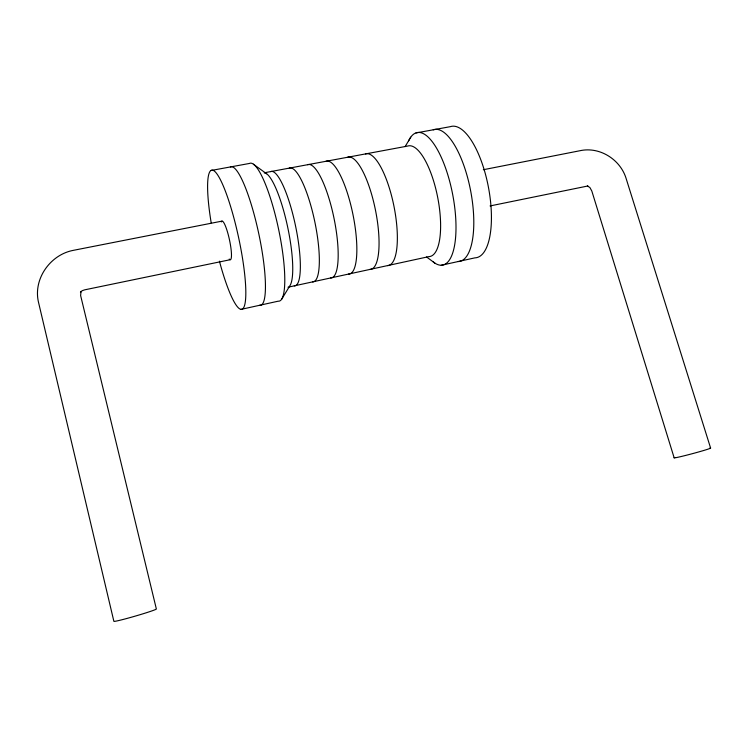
<?xml version="1.0" encoding="UTF-8"?>
<svg xmlns="http://www.w3.org/2000/svg" width="748" height="748" viewBox="0 0 748 748"><rect width="100%" height="100%" fill="white"/><g stroke="black" fill="none" stroke-linecap="round" stroke-linejoin="round"><path stroke-width="1.12" d="M405.117 146.608L410.746 137.183M281.622 299.331L289.878 285.736A58.531 12.398 78.1 0 0 287.101 224.494A58.531 12.398 78.1 0 0 264.773 172.863M240.847 309.42L278.219 301.182A70.48 14.259 78.1 0 0 278.752 230.001A70.48 14.259 78.1 0 0 249.393 163.466L211.179 170.469M441.264 265.26L474.905 257.854A66.843 24.918 79.3 0 0 488.519 187.683A66.843 24.918 79.3 0 0 450.324 126.664L415.981 132.957M287.999 287.223L428.959 256.601A56.343 18.859 79 0 0 437.795 197.958A56.343 18.859 79 0 0 407.707 146.056L264.203 172.797M230.216 259.715L84.683 289.841L82.261 290.663L80.447 292.234L81.018 291.374L80.625 295.554L156.351 608.947A22.131 0.954 -16.2 0 1 135.94 615.913A22.131 0.954 -16.2 0 1 113.874 621.326L38.344 301.603C33.323 278.695 50.275 254.918 72.921 250.43L222.016 221.118M490.062 205.943L587.872 185.981M483.311 169.731L581.729 150.376C600.625 147.178 620.008 159.698 625.889 177.753L710.6 448.052M587.414 185.953L589.892 187.542L591.818 191.03L674.154 457.804M253.404 164.233L266.615 173.742M426.547 256.966L434.897 263.128M325.922 161.297A57.577 15.269 78.5 0 1 353.065 215.05A57.577 15.269 78.5 0 1 348.615 274.058M347.605 157.258A57.25 16.232 78.6 0 1 375.543 210.515A57.25 16.232 78.6 0 1 369.905 269.43M307.671 164.7A57.858 14.446 78.4 0 1 334.132 218.874A57.858 14.446 78.4 0 1 330.681 277.947M289.233 168.132A58.138 13.604 78.3 0 1 315.002 222.736A58.138 13.604 78.3 0 1 312.58 281.884M270.626 171.601A58.419 12.744 78.2 0 1 295.684 226.635A58.419 12.744 78.2 0 1 294.301 285.858M230.384 166.944A70.826 13.184 77.9 0 1 258.836 234.021A70.826 13.184 77.9 0 1 259.631 305.287M211.179 222.782A71.172 12.09 77.8 0 1 221.417 181.783A71.172 12.09 77.8 0 1 245.793 295.32A71.172 12.09 77.8 0 1 219.426 261.174M408.623 140.848A67.46 23.179 79.1 0 1 452.306 192.61A67.46 23.179 79.1 0 1 433.26 261.94M365.482 153.929A56.979 17.026 78.7 0 1 394.065 206.785A56.979 17.026 78.7 0 1 387.473 265.615M433.232 129.797A67.152 24.058 79.2 0 1 470.726 191.273A67.152 24.058 79.2 0 1 458.159 261.538M221.305 221.95A19.738 3.347 77.8 0 1 229.514 240.024A19.738 3.347 77.8 0 1 229.206 259.079M709.871 448.052A18.868 0.711 -15 0 1 692.508 453.643A18.868 0.711 -15 0 1 674.808 457.439"/></g></svg>
